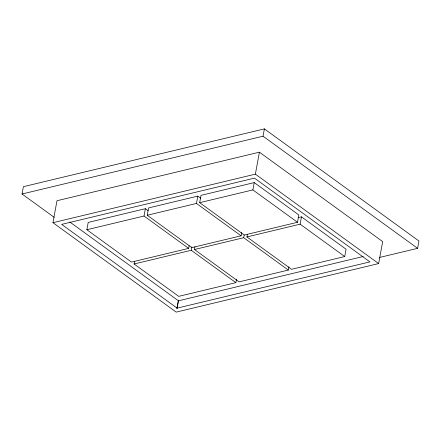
<?xml version="1.0" encoding="UTF-8"?>
<svg xmlns="http://www.w3.org/2000/svg" width="441" height="441" viewBox="0 0 441 441"><rect width="100%" height="100%" fill="white"/><g stroke="black" fill="none" stroke-linecap="round" stroke-linejoin="round"><path stroke-width="0.66" d="M54.298 217.396L22.05 194.001L23.395 186.681L264.385 128.882L418.95 241.006L417.605 248.333L379.447 257.483M52.948 222.699L56.983 200.732L259.413 152.184L382.672 241.602L378.643 263.569L176.213 312.118L52.948 222.699L255.383 174.151L378.643 263.569M189.134 245.725L188.643 248.388L131.479 262.097L86.86 229.733L88.206 222.407L145.37 208.698L148.159 210.721M236.481 279.318L235.869 282.648L178.704 296.358L134.086 263.988L134.577 261.326M188.643 248.388L144.025 216.024L145.37 208.698M241.701 232.479L241.089 235.808L191.857 247.616L147.239 215.252L148.584 207.926L197.816 196.118L200.605 198.141M176.819 308.788L178.412 300.134M177.117 308.132L61.663 224.381L254.479 178.136L369.933 261.888L177.117 308.132L178.462 300.812L69.7 221.911M241.089 235.808L196.477 203.444L197.816 196.118M199.685 202.673L201.03 195.352L254.231 182.591L298.849 214.954L297.504 222.281L244.303 235.036L199.685 202.673L252.886 189.911L297.504 222.281M235.869 282.648L191.251 250.279L191.863 246.954M288.927 266.739L288.315 270.068L239.083 281.876L194.464 249.512L194.955 246.85M288.315 270.068L243.702 237.705L244.187 235.036M255.383 174.151L259.413 152.184M252.886 189.911L254.231 182.591M417.605 248.333L263.04 136.203L264.385 128.882M298.133 217.645L301.457 216.851L346.075 249.215L344.73 256.541L291.529 269.297L246.916 236.933L247.401 234.27M344.73 256.541L300.112 224.171L301.457 216.851M22.05 194.001L263.04 136.203M86.86 229.733L144.025 216.024M147.239 215.252L196.477 203.444M134.086 263.988L191.251 250.279M194.464 249.512L243.702 237.705M246.916 236.933L300.112 224.171M178.462 300.812L363.241 256.497"/></g></svg>
